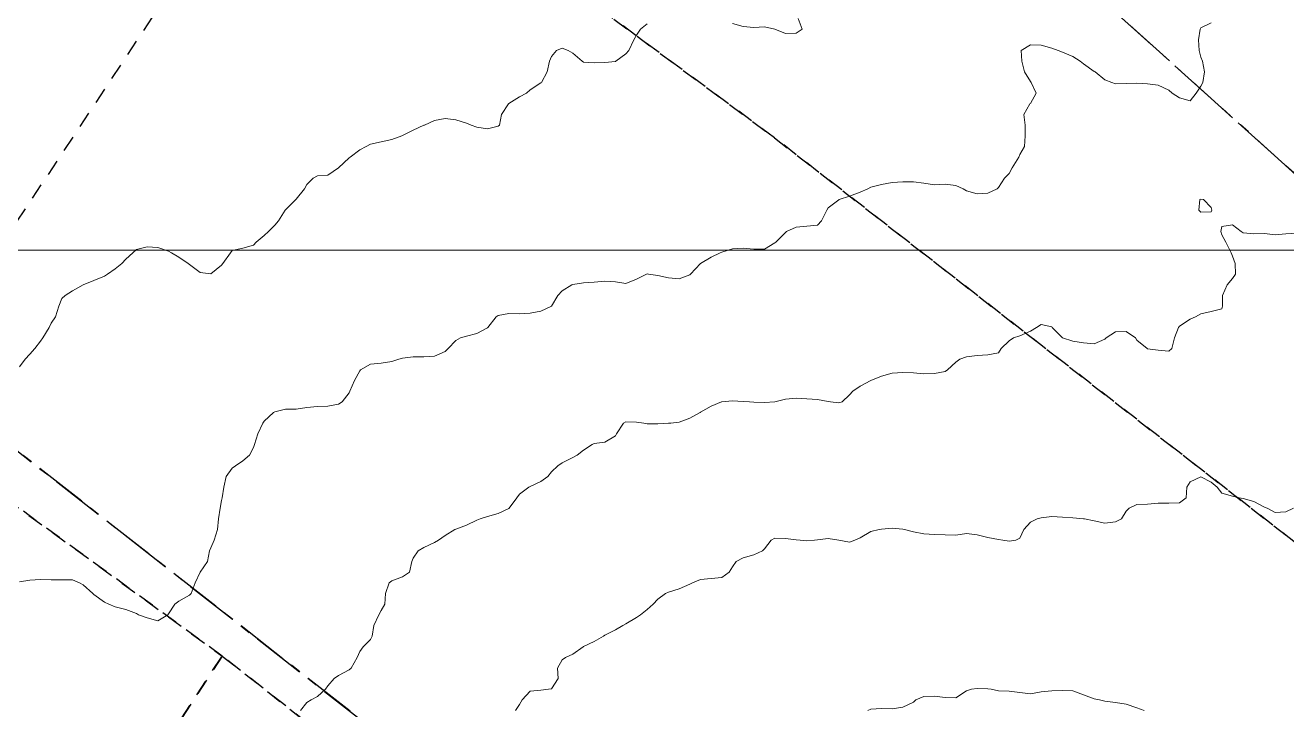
# Model space of a CAD drawing. Header units: centimetres. Extents: x 0 to 642158, y -847 to 649707.
# Drawn here: x 616294 to 616353.3, y 620665.8 to 620697.9 of the extents above; entities that cross this region are included whole.
import ezdxf

# ---------------------------------------------------------------- set-up
doc = ezdxf.new("R2010")
doc.units = ezdxf.units.CM
doc.header["$MEASUREMENT"] = 0
doc.linetypes.add('CENTERX2', pattern=[4, 2.5, -0.5, 0.5, -0.5])
doc.linetypes.add('JIS_02_0.7', pattern=[1.35, 0.75, -0.6])
for name, color, linetype, lineweight in [('MEV_grille', 254, 'Continuous', 9), ('WAL_parcellaire agricole', 7, 'JIS_02_0.7', 25), ('WAL_topographie 0.5', 253, 'Continuous', 20)]:
    doc.layers.add(name, color=color, linetype=linetype, lineweight=lineweight)
doc.layers.add('SPW_parcellaire cadastral', color=7, linetype='CENTERX2', lineweight=25, true_color=0xff0542)

# ---------------------------------------------------------------- blocks, each defined once
blk = doc.blocks.new('*U114')
at = {"layer": 'MEV_grille', "transparency": 33554687}
blk.add_lwpolyline([(-1338.461, 0), (1338.461, 0)], dxfattribs=at)
blk = doc.blocks.new('*U115')
at = {"layer": 'MEV_grille', "color": 0, "linetype": 'ByBlock', "lineweight": -2, "transparency": 16777216}
blk.add_blockref('*U114', (0, -1700), dxfattribs=at)

msp = doc.modelspace()

# ---------------------------------------------------------------- linework, layer by layer
at = {"layer": 'SPW_parcellaire cadastral'}
for points in [[(616527.434, 620579.929), (616498.851, 620558.501), (616392.399, 620656.158), (616309.37, 620730.794), (616332.931, 620755.938), (616527.434, 620579.929)], [(616365.994, 620621.357), (616286.04, 620683.905), (616309.37, 620730.794), (616392.399, 620656.158), (616365.994, 620621.357)], [(616341.973, 620593.577), (616267.003, 620643.075), (616264.497, 620644.728), (616266.431, 620648.245), (616286.04, 620683.905), (616365.994, 620621.357), (616353.954, 620608.374), (616341.973, 620593.577)]]:
    msp.add_lwpolyline(points, dxfattribs=at)
at = {"layer": 'WAL_parcellaire agricole'}
for points in [[(616307.566, 620708.646), (616325.563, 620730.981), (616328.73, 620722.648), (616341.564, 620722.15), (616447.908, 620624.997), (616503.746, 620575.67), (616500.582, 620559.503), (616492.249, 620549.169), (616395.907, 620637.657), (616356.903, 620671.152), (616329.234, 620692.649), (616307.566, 620708.646)], [(616451.671, 620512.331), (616410.666, 620553.326), (616356.911, 620606.444), (616366.784, 620618.445), (616303.279, 620668.313), (616287.653, 620679.686), (616304.399, 620704.937), (616307.566, 620708.646), (616329.234, 620692.649), (616356.903, 620671.152), (616395.907, 620637.657), (616492.249, 620549.169)], [(616287.653, 620679.686), (616303.279, 620668.313), (616259.287, 620600.933), (616248.664, 620583.807), (616242.083, 620565.973), (616233.291, 620571.43), (616233.79, 620575.055), (616243.788, 620593.931), (616244.663, 620598.806), (616247.662, 620601.682), (616249.537, 620607.057), (616252.411, 620609.932), (616262.533, 620631.933), (616266.359, 620643.961), (616266.906, 620651.309), (616274.155, 620656.559), (616276.883, 620662.936), (616287.653, 620679.686)], [(616141.274, 620365.797), (616180.602, 620411.801), (616201.931, 620443.553), (616224.178, 620472.805), (616228.426, 620487.806), (616231.923, 620510.306), (616242.083, 620565.973), (616248.664, 620583.807), (616259.287, 620600.933), (616303.279, 620668.313), (616366.784, 620618.445), (616356.911, 620606.444), (616410.666, 620553.326), (616451.671, 620512.331)]]:
    msp.add_lwpolyline(points, dxfattribs=at)
at = {"layer": 'WAL_topographie 0.5'}
for points in [[(616293.75, 620671.8), (616294.25, 620671.875), (616294.75, 620671.914), (616295.25, 620671.884), (616295.75, 620671.89), (616296.25, 620671.888), (616296.576, 620671.75), (616296.75, 620671.655), (616297.203, 620671.25), (616297.25, 620671.204), (616297.75, 620670.844), (616297.961, 620670.75), (616298.25, 620670.62), (616298.75, 620670.495), (616299.25, 620670.308), (616299.348, 620670.25), (616299.75, 620670.103), (616300.25, 620669.963), (616300.726, 620670.25), (616300.75, 620670.29), (616301.061, 620670.75), (616301.25, 620670.893), (616301.75, 620671.179), (616301.829, 620671.25), (616302.015, 620671.75), (616302.25, 620672.25), (616302.25, 620672.25), (616302.583, 620672.75), (616302.69, 620673.25), (616302.75, 620673.389), (616302.909, 620673.75), (616303.064, 620674.25), (616303.112, 620674.75), (616303.186, 620675.25), (616303.25, 620675.613), (616303.279, 620675.75), (616303.363, 620676.25), (616303.47, 620676.75), (616303.75, 620677.139), (616303.898, 620677.25), (616304.25, 620677.476), (616304.569, 620677.75), (616304.75, 620678.111), (616304.801, 620678.25), (616304.948, 620678.75), (616305.184, 620679.25), (616305.25, 620679.339), (616305.692, 620679.75), (616305.75, 620679.788), (616306.25, 620679.905), (616306.75, 620679.913), (616307.25, 620679.978), (616307.75, 620680.036), (616308.25, 620680.042), (616308.75, 620680.148), (616308.917, 620680.25), (616309.25, 620680.678), (616309.279, 620680.75), (616309.495, 620681.25), (616309.75, 620681.714), (616309.779, 620681.75), (616310.25, 620682.025), (616310.75, 620682.073), (616311.25, 620682.145), (616311.583, 620682.25), (616311.75, 620682.307), (616312.25, 620682.369), (616312.75, 620682.36), (616313.25, 620682.403), (616313.75, 620682.617), (616313.9, 620682.75), (616314.25, 620683.139), (616314.472, 620683.25), (616314.75, 620683.343), (616315.25, 620683.466), (616315.75, 620683.734), (616315.763, 620683.75), (616316.153, 620684.25), (616316.25, 620684.304), (616316.75, 620684.397), (616317.25, 620684.38), (616317.75, 620684.412), (616318.25, 620684.504), (616318.75, 620684.75), (616318.75, 620684.75), (616319.042, 620685.25), (616319.25, 620685.472), (616319.713, 620685.75), (616319.75, 620685.769), (616320.25, 620685.845), (616320.75, 620685.875), (616321.25, 620685.925), (616321.75, 620685.888), (616322.25, 620685.816), (616322.75, 620686.017), (616323.217, 620686.25), (616323.25, 620686.257), (616323.306, 620686.25), (616323.75, 620686.188), (616324.25, 620686.073), (616324.75, 620686.029), (616325.25, 620686.216), (616325.288, 620686.25), (616325.75, 620686.75), (616325.75, 620686.75), (616326.25, 620687.039), (616326.682, 620687.25), (616326.75, 620687.284), (616327.25, 620687.44), (616327.75, 620687.464), (616328.25, 620687.417), (616328.75, 620687.424), (616329.25, 620687.721), (616329.29, 620687.75), (616329.75, 620688.21), (616329.796, 620688.25), (616330.25, 620688.458), (616330.75, 620688.51), (616331.25, 620688.55), (616331.434, 620688.75), (616331.679, 620689.25), (616331.75, 620689.36), (616332.25, 620689.742), (616332.272, 620689.75), (616332.75, 620689.909), (616333.25, 620690.103), (616333.607, 620690.25), (616333.75, 620690.333), (616334.25, 620690.462), (616334.75, 620690.552), (616335.25, 620690.592), (616335.75, 620690.577), (616336.25, 620690.515), (616336.75, 620690.437), (616337.25, 620690.478), (616337.75, 620690.42), (616338.089, 620690.25), (616338.25, 620690.16), (616338.75, 620690.019), (616339.25, 620690.048), (616339.696, 620690.25), (616339.75, 620690.322), (616340.04, 620690.75), (616340.25, 620690.982), (616340.389, 620691.25), (616340.708, 620691.75), (616340.75, 620691.869), (616340.972, 620692.25), (616341, 620692.75), (616341.005, 620693.25), (616340.947, 620693.75), (616341.23, 620694.25), (616341.25, 620694.266), (616341.513, 620694.75), (616341.292, 620695.25), (616341.25, 620695.299), (616340.976, 620695.75), (616340.853, 620696.25), (616340.809, 620696.75), (616341.25, 620697.022), (616341.75, 620697.001), (616342.25, 620696.869), (616342.551, 620696.75), (616342.75, 620696.669), (616343.25, 620696.468), (616343.593, 620696.25), (616343.75, 620696.122), (616344.25, 620695.774), (616344.298, 620695.75), (616344.75, 620695.371), (616345.074, 620695.25), (616345.25, 620695.191), (616345.75, 620695.204), (616346.25, 620695.225), (616346.75, 620695.193), (616347.25, 620695.125), (616347.75, 620694.885), (616347.906, 620694.75), (616348.25, 620694.525), (616348.75, 620694.395), (616349.037, 620694.75), (616349.25, 620695.083), (616349.356, 620695.25), (616349.425, 620695.75), (616349.337, 620696.25), (616349.25, 620696.444), (616349.178, 620696.75), (616349.146, 620697.25), (616349.219, 620697.75), (616349.25, 620697.818), (616349.75, 620698.052)], [(616293.75, 620681.898), (616294.03, 620682.25), (616294.25, 620682.484), (616294.48, 620682.75), (616294.75, 620683.095), (616294.852, 620683.25), (616295.147, 620683.75), (616295.25, 620683.941), (616295.441, 620684.25), (616295.61, 620684.75), (616295.75, 620685.103), (616295.897, 620685.25), (616296.25, 620685.472), (616296.75, 620685.75), (616296.75, 620685.75), (616297.25, 620685.954), (616297.75, 620686.15), (616297.885, 620686.25), (616298.25, 620686.5), (616298.567, 620686.75), (616298.75, 620686.954), (616299.083, 620687.25), (616299.25, 620687.404), (616299.75, 620687.524), (616300.25, 620687.493), (616300.75, 620687.326), (616300.897, 620687.25), (616301.25, 620687.043), (616301.675, 620686.75), (616301.75, 620686.698), (616302.25, 620686.331), (616302.75, 620686.268), (616303.25, 620686.671), (616303.313, 620686.75), (616303.667, 620687.25), (616303.75, 620687.357), (616304.25, 620687.467), (616304.75, 620687.605), (616304.882, 620687.75), (616305.25, 620688.071), (616305.462, 620688.25), (616305.75, 620688.547), (616305.926, 620688.75), (616306.238, 620689.25), (616306.25, 620689.263), (616306.737, 620689.75), (616306.75, 620689.764), (616307.139, 620690.25), (616307.25, 620690.467), (616307.56, 620690.75), (616307.75, 620690.864), (616308.25, 620690.891), (616308.75, 620691.25), (616308.75, 620691.25), (616309.25, 620691.712), (616309.291, 620691.75), (616309.75, 620692.09), (616310.036, 620692.25), (616310.25, 620692.359), (616310.75, 620692.47), (616311.25, 620692.58), (616311.719, 620692.75), (616311.75, 620692.761), (616312.25, 620693.011), (616312.75, 620693.239), (616312.778, 620693.25), (616313.25, 620693.462), (616313.75, 620693.56), (616314.25, 620693.5), (616314.75, 620693.337), (616314.979, 620693.25), (616315.25, 620693.148), (616315.75, 620693.07), (616316.25, 620693.198), (616316.3, 620693.25), (616316.4, 620693.75), (616316.728, 620694.25), (616316.75, 620694.265), (616317.25, 620694.578), (616317.573, 620694.75), (616317.75, 620694.908), (616318.25, 620695.228), (616318.274, 620695.25), (616318.554, 620695.75), (616318.654, 620696.25), (616318.75, 620696.477), (616318.981, 620696.75), (616319.25, 620696.867), (616319.541, 620696.75), (616319.75, 620696.625), (616320.191, 620696.25), (616320.25, 620696.212), (616320.75, 620696.179), (616321.25, 620696.183), (616321.75, 620696.239), (616321.775, 620696.25), (616322.25, 620696.589), (616322.391, 620696.75), (616322.625, 620697.25), (616322.75, 620697.47), (616322.925, 620697.75), (616323.25, 620698)], [(616327.25, 620698.019), (616327.75, 620697.878), (616328.25, 620697.832), (616328.75, 620697.871), (616329.25, 620697.75), (616329.25, 620697.75), (616329.75, 620697.551), (616330.25, 620697.574), (616330.533, 620697.75), (616330.335, 620698.25)], [(616349.78, 620689.25), (616349.75, 620689.176), (616349.25, 620689.164), (616349.167, 620689.25), (616349.206, 620689.75), (616349.25, 620689.776), (616349.375, 620689.75), (616349.75, 620689.375), (616349.78, 620689.25)], [(616306.962, 620665.75), (616307.25, 620666.135), (616307.454, 620666.25), (616307.75, 620666.409), (616308.128, 620666.75), (616308.25, 620666.911), (616308.538, 620667.25), (616308.75, 620667.399), (616309.25, 620667.672), (616309.345, 620667.75), (616309.622, 620668.25), (616309.75, 620668.528), (616309.904, 620668.75), (616310.25, 620669.096), (616310.321, 620669.25), (616310.406, 620669.75), (616310.639, 620670.25), (616310.75, 620670.45), (616310.914, 620670.75), (616310.949, 620671.25), (616311.125, 620671.75), (616311.25, 620671.852), (616311.75, 620672.038), (616312.074, 620672.25), (616312.183, 620672.75), (616312.25, 620672.917), (616312.483, 620673.25), (616312.75, 620673.41), (616313.25, 620673.648), (616313.435, 620673.75), (616313.75, 620673.968), (616314.208, 620674.25), (616314.25, 620674.27), (616314.75, 620674.454), (616315.25, 620674.687), (616315.393, 620674.75), (616315.75, 620674.871), (616316.25, 620675), (616316.75, 620675.24), (616316.763, 620675.25), (616317.116, 620675.75), (616317.25, 620675.922), (616317.687, 620676.25), (616317.75, 620676.275), (616318.25, 620676.508), (616318.572, 620676.75), (616318.75, 620676.96), (616319.056, 620677.25), (616319.25, 620677.387), (616319.75, 620677.632), (616319.964, 620677.75), (616320.25, 620677.985), (616320.659, 620678.25), (616320.75, 620678.289), (616321.25, 620678.354), (616321.75, 620678.661), (616321.803, 620678.75), (616322.134, 620679.25), (616322.25, 620679.317), (616322.75, 620679.304), (616323.083, 620679.25), (616323.25, 620679.222), (616323.75, 620679.226), (616324.25, 620679.243), (616324.35, 620679.25), (616324.75, 620679.294), (616325.25, 620679.478), (616325.731, 620679.75), (616325.75, 620679.76), (616326.25, 620680.047), (616326.73, 620680.25), (616326.75, 620680.257), (616327.25, 620680.297), (616327.75, 620680.268), (616328.05, 620680.25), (616328.25, 620680.235), (616328.75, 620680.216), (616329.25, 620680.25), (616329.25, 620680.25), (616329.75, 620680.382), (616330.25, 620680.423), (616330.75, 620680.386), (616331.25, 620680.368), (616331.75, 620680.266), (616331.861, 620680.25), (616332.25, 620680.211), (616332.402, 620680.25), (616332.75, 620680.583), (616332.904, 620680.75), (616333.25, 620680.981), (616333.75, 620681.25), (616333.75, 620681.25), (616334.25, 620681.461), (616334.75, 620681.596), (616335.25, 620681.637), (616335.75, 620681.609), (616336.25, 620681.573), (616336.75, 620681.583), (616337.25, 620681.684), (616337.35, 620681.75), (616337.75, 620682.118), (616337.942, 620682.25), (616338.25, 620682.371), (616338.75, 620682.424), (616339.25, 620682.464), (616339.75, 620682.55), (616339.883, 620682.75), (616340.25, 620683.117), (616340.45, 620683.25), (616340.75, 620683.354), (616341.25, 620683.567), (616341.529, 620683.75), (616341.75, 620683.884), (616342.25, 620683.771), (616342.274, 620683.75), (616342.75, 620683.25), (616342.75, 620683.25), (616343.25, 620683.1), (616343.75, 620683.03), (616344.25, 620682.98), (616344.75, 620683.189), (616344.814, 620683.25), (616345.25, 620683.536), (616345.75, 620683.552), (616346.191, 620683.25), (616346.25, 620683.15), (616346.733, 620682.75), (616346.75, 620682.742), (616347.25, 620682.679), (616347.75, 620682.635), (616347.899, 620682.75), (616348.021, 620683.25), (616348.215, 620683.75), (616348.25, 620683.809), (616348.75, 620684.13), (616349.012, 620684.25), (616349.25, 620684.389), (616349.75, 620684.491), (616350.25, 620684.625), (616350.273, 620684.75), (616350.282, 620685.25), (616350.493, 620685.75), (616350.75, 620686.038), (616350.887, 620686.25), (616350.863, 620686.75), (616350.75, 620687.098), (616350.686, 620687.25), (616350.436, 620687.75), (616350.25, 620688.102), (616350.196, 620688.25), (616350.25, 620688.485), (616350.75, 620688.558), (616351.15, 620688.25), (616351.25, 620688.194), (616351.75, 620688.139), (616352.25, 620688.163), (616352.75, 620688.094), (616353.25, 620688.142), (616353.75, 620688.178)], [(616317.061, 620665.75), (616317.25, 620666.03), (616317.375, 620666.25), (616317.75, 620666.662), (616318.25, 620666.708), (616318.607, 620666.75), (616318.75, 620666.779), (616319.07, 620667.25), (616319.028, 620667.75), (616319.25, 620668.135), (616319.408, 620668.25), (616319.75, 620668.401), (616320.234, 620668.75), (616320.25, 620668.761), (616320.75, 620669), (616321.19, 620669.25), (616321.25, 620669.287), (616321.75, 620669.543), (616322.104, 620669.75), (616322.25, 620669.826), (616322.75, 620670.128), (616322.933, 620670.25), (616323.25, 620670.5), (616323.521, 620670.75), (616323.75, 620670.978), (616324.102, 620671.25), (616324.25, 620671.319), (616324.75, 620671.472), (616325.25, 620671.691), (616325.38, 620671.75), (616325.75, 620671.902), (616326.25, 620671.948), (616326.75, 620672), (616327.105, 620672.25), (616327.25, 620672.5), (616327.433, 620672.75), (616327.75, 620672.92), (616328.25, 620673.059), (616328.67, 620673.25), (616328.75, 620673.341), (616329.071, 620673.75), (616329.25, 620673.843), (616329.75, 620673.838), (616330.25, 620673.77), (616330.438, 620673.75), (616330.75, 620673.72), (616331.107, 620673.75), (616331.25, 620673.767), (616331.75, 620673.838), (616332.25, 620673.75), (616332.25, 620673.75), (616332.75, 620673.667), (616333, 620673.75), (616333.25, 620673.871), (616333.75, 620674.167), (616334.139, 620674.25), (616334.25, 620674.27), (616334.75, 620674.315), (616335.25, 620674.269), (616335.333, 620674.25), (616335.75, 620674.146), (616336.25, 620674.051), (616336.75, 620674.019), (616337.25, 620674), (616337.75, 620673.993), (616338.25, 620674.065), (616338.75, 620674.011), (616339.25, 620673.883), (616339.75, 620673.779), (616339.958, 620673.75), (616340.25, 620673.709), (616340.568, 620673.75), (616340.75, 620673.85), (616340.94, 620674.25), (616341.25, 620674.601), (616341.574, 620674.75), (616341.75, 620674.803), (616342.25, 620674.861), (616342.75, 620674.836), (616343.25, 620674.796), (616343.75, 620674.757), (616343.788, 620674.75), (616344.25, 620674.656), (616344.75, 620674.555), (616345.25, 620674.618), (616345.53, 620674.75), (616345.75, 620675.117), (616345.893, 620675.25), (616346.25, 620675.435), (616346.75, 620675.45), (616347.25, 620675.485), (616347.75, 620675.486), (616348.25, 620675.512), (616348.573, 620675.75), (616348.592, 620676.25), (616348.75, 620676.5), (616349.25, 620676.725), (616349.75, 620676.483), (616350.03, 620676.25), (616350.25, 620675.961), (616350.75, 620675.825), (616351.05, 620675.75), (616351.25, 620675.716), (616351.75, 620675.565), (616352.25, 620675.307), (616352.38, 620675.25), (616352.75, 620675.061), (616353.25, 620675.091), (616353.618, 620675.25)], [(616333.607, 620665.75), (616333.75, 620665.817), (616334.25, 620665.85), (616334.75, 620665.83), (616335.25, 620665.909), (616335.75, 620666.139), (616335.875, 620666.25), (616336.25, 620666.405), (616336.75, 620666.432), (616337.25, 620666.362), (616337.75, 620666.35), (616338.25, 620666.672), (616338.477, 620666.75), (616338.75, 620666.792), (616339.25, 620666.77), (616339.4, 620666.75), (616339.75, 620666.683), (616340.25, 620666.658), (616340.75, 620666.607), (616341.25, 620666.534), (616341.75, 620666.629), (616342.25, 620666.685), (616342.75, 620666.7), (616343.25, 620666.685), (616343.75, 620666.491), (616344.25, 620666.308), (616344.5, 620666.25), (616344.75, 620666.193), (616345.25, 620666.13), (616345.75, 620666.054), (616346.25, 620665.873), (616346.59, 620665.75)]]:
    msp.add_lwpolyline(points, dxfattribs=at)

# ---------------------------------------------------------------- block references
at = {"layer": 'MEV_grille', "transparency": 33554687}
msp.add_blockref('*U115', (616669.481, 622387.381), dxfattribs=at)

doc.saveas('drawing.dxf')
